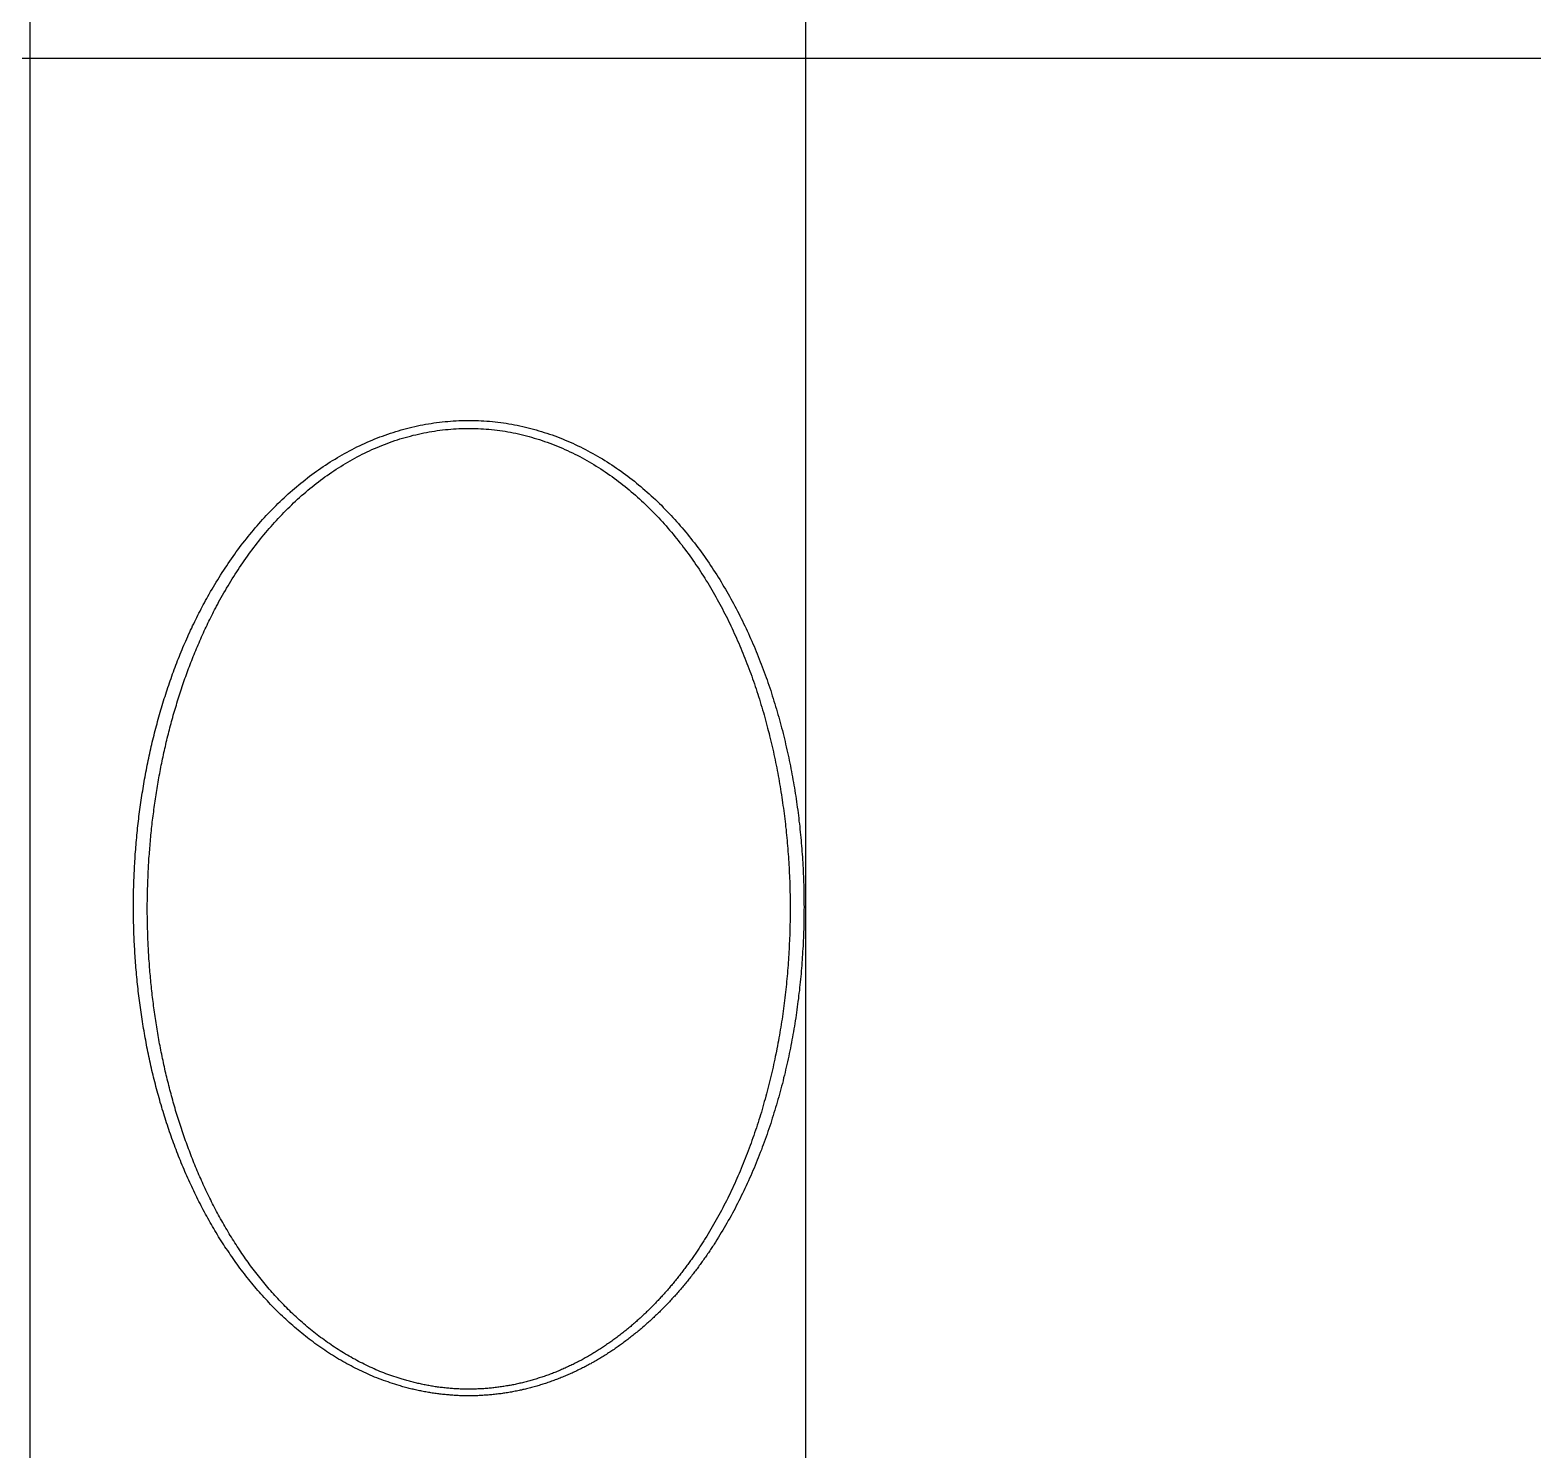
# Model space of a CAD drawing. Header units: millimetres. Extents: x 0 to 3800, y -67 to 2530.
# Drawn here: x 2306.97 to 2324.21, y 938.18 to 954.46 of the extents above; entities that cross this region are included whole.
import ezdxf
from ezdxf.lldxf.tags import DXFTag

# ---------------------------------------------------------------- set-up
doc = ezdxf.new("R2010")
doc.units = ezdxf.units.MM
doc.layers.add('내부선 및 부속', color=4, linetype='Continuous')
doc.layers.add('중심선', color=1, linetype='DASHED')
tags = doc.linetypes.add('DASHDOT', pattern=[70, 31, -13, 13, -13]).pattern_tags.tags
tags[10:11] = [DXFTag(74, 4), DXFTag(75, 0), DXFTag(340, '0'), DXFTag(46, 0.0), DXFTag(50, 0.0), DXFTag(44, 0.0), DXFTag(45, 0.0)]
tags[8:9] = [DXFTag(74, 4), DXFTag(75, 0), DXFTag(340, '0'), DXFTag(46, 0.0), DXFTag(50, 0.0), DXFTag(44, 0.0), DXFTag(45, 0.0)]
tags[6:7] = [DXFTag(74, 4), DXFTag(75, 0), DXFTag(340, '0'), DXFTag(46, 0.0), DXFTag(50, 0.0), DXFTag(44, 0.0), DXFTag(45, 0.0)]
tags[4:5] = [DXFTag(74, 4), DXFTag(75, 0), DXFTag(340, '0'), DXFTag(46, 0.0), DXFTag(50, 0.0), DXFTag(44, 0.0), DXFTag(45, 0.0)]
tags = doc.linetypes.add('DASHED', pattern=[25.72, 12.86, -12.86]).pattern_tags.tags
tags[6:7] = [DXFTag(74, 4), DXFTag(75, 0), DXFTag(340, '0'), DXFTag(46, 0.0), DXFTag(50, 0.0), DXFTag(44, 0.0), DXFTag(45, 0.0)]
tags[4:5] = [DXFTag(74, 4), DXFTag(75, 0), DXFTag(340, '0'), DXFTag(46, 0.0), DXFTag(50, 0.0), DXFTag(44, 0.0), DXFTag(45, 0.0)]

msp = doc.modelspace()

# ---------------------------------------------------------------- linework, layer by layer
at = {"layer": '내부선 및 부속', "linetype": 'Continuous'}
for p, q in [((2315.867, 973.587), (2315.867, 934.686)), ((2306.972, 935.565), (2306.972, 972.707))]:
    msp.add_line(p, q, dxfattribs=at)
at = {"layer": '내부선 및 부속', "linetype": 'Continuous', "flags": 128}
for points in [[(2309.011, 947.965), (2309.027, 947.992), (2309.043, 948.02), (2309.059, 948.048), (2309.075, 948.075), (2309.091, 948.102), (2309.108, 948.13), (2309.125, 948.157), (2309.141, 948.184), (2309.158, 948.211), (2309.176, 948.238), (2309.193, 948.265), (2309.21, 948.291), (2309.228, 948.318), (2309.246, 948.344), (2309.264, 948.371), (2309.282, 948.397), (2309.3, 948.423), (2309.319, 948.449), (2309.338, 948.475), (2309.357, 948.501), (2309.376, 948.526), (2309.395, 948.552), (2309.414, 948.577), (2309.434, 948.602), (2309.454, 948.627), (2309.473, 948.652), (2309.494, 948.677), (2309.514, 948.702), (2309.534, 948.726), (2309.555, 948.751), (2309.576, 948.775), (2309.597, 948.799), (2309.618, 948.823), (2309.639, 948.846), (2309.661, 948.87), (2309.682, 948.894), (2309.704, 948.917), (2309.726, 948.94), (2309.749, 948.963), (2309.771, 948.986), (2309.794, 949.008), (2309.816, 949.031), (2309.839, 949.053), (2309.862, 949.075), (2309.886, 949.097), (2309.909, 949.118), (2309.933, 949.14), (2309.957, 949.161), (2309.981, 949.182), (2310.005, 949.203), (2310.029, 949.224), (2310.054, 949.244), (2310.078, 949.264), (2310.103, 949.284), (2310.128, 949.304), (2310.154, 949.324), (2310.179, 949.343), (2310.205, 949.362), (2310.23, 949.381), (2310.256, 949.4), (2310.282, 949.418), (2310.309, 949.436), (2310.335, 949.454), (2310.362, 949.472), (2310.388, 949.49), (2310.415, 949.507), (2310.442, 949.524), (2310.47, 949.541), (2310.497, 949.557), (2310.525, 949.573), (2310.552, 949.589), (2310.58, 949.605), (2310.608, 949.62), (2310.637, 949.635), (2310.665, 949.65), (2310.693, 949.665), (2310.722, 949.679), (2310.751, 949.693), (2310.78, 949.707), (2310.809, 949.72), (2310.838, 949.733), (2310.867, 949.746), (2310.897, 949.758), (2310.926, 949.771), (2310.956, 949.783), (2310.986, 949.794), (2311.016, 949.805), (2311.046, 949.816), (2311.076, 949.827), (2311.106, 949.837), (2311.137, 949.847), (2311.167, 949.857), (2311.198, 949.866), (2311.229, 949.875), (2311.259, 949.883), (2311.29, 949.892), (2311.321, 949.9), (2311.353, 949.907), (2311.384, 949.914), (2311.415, 949.921), (2311.415, 949.921), (2311.446, 949.928), (2311.478, 949.934), (2311.509, 949.94), (2311.541, 949.945), (2311.573, 949.95), (2311.604, 949.955), (2311.636, 949.959), (2311.668, 949.963), (2311.7, 949.967), (2311.732, 949.97), (2311.763, 949.973), (2311.795, 949.976), (2311.827, 949.978), (2311.859, 949.98), (2311.891, 949.982), (2311.923, 949.983), (2311.955, 949.983), (2311.987, 949.984), (2312.019, 949.984), (2312.051, 949.984), (2312.083, 949.983), (2312.115, 949.982), (2312.147, 949.98), (2312.179, 949.979), (2312.211, 949.976), (2312.243, 949.974), (2312.275, 949.971), (2312.307, 949.968), (2312.339, 949.964), (2312.371, 949.96), (2312.402, 949.956), (2312.434, 949.951), (2312.465, 949.946), (2312.497, 949.94), (2312.528, 949.934), (2312.56, 949.928), (2312.591, 949.922), (2312.623, 949.915), (2312.654, 949.908), (2312.685, 949.9), (2312.716, 949.892), (2312.747, 949.884), (2312.778, 949.875), (2312.808, 949.866), (2312.839, 949.857), (2312.87, 949.847), (2312.9, 949.837), (2312.93, 949.827), (2312.961, 949.817), (2312.991, 949.806), (2313.021, 949.795), (2313.051, 949.783), (2313.08, 949.771), (2313.11, 949.759), (2313.14, 949.747), (2313.169, 949.734), (2313.198, 949.721), (2313.227, 949.708), (2313.256, 949.694), (2313.285, 949.68), (2313.314, 949.666), (2313.342, 949.651), (2313.37, 949.636), (2313.399, 949.621), (2313.427, 949.606), (2313.454, 949.59), (2313.482, 949.574), (2313.51, 949.558), (2313.537, 949.542), (2313.564, 949.525), (2313.591, 949.508), (2313.618, 949.491), (2313.645, 949.473), (2313.672, 949.456), (2313.698, 949.438), (2313.724, 949.419), (2313.751, 949.401), (2313.777, 949.382), (2313.802, 949.363), (2313.828, 949.344), (2313.853, 949.325), (2313.879, 949.305), (2313.904, 949.286), (2313.929, 949.265), (2313.953, 949.245), (2313.978, 949.225), (2314.002, 949.204), (2314.026, 949.183), (2314.05, 949.162), (2314.074, 949.141), (2314.098, 949.12), (2314.121, 949.098), (2314.145, 949.076), (2314.168, 949.054), (2314.191, 949.032), (2314.214, 949.01), (2314.236, 948.987), (2314.259, 948.964), (2314.281, 948.941), (2314.303, 948.918), (2314.303, 948.918), (2314.325, 948.895), (2314.346, 948.872), (2314.368, 948.848), (2314.389, 948.824), (2314.41, 948.8), (2314.431, 948.776), (2314.452, 948.752), (2314.473, 948.728), (2314.493, 948.703), (2314.514, 948.679), (2314.534, 948.654), (2314.554, 948.629), (2314.573, 948.604), (2314.593, 948.579), (2314.612, 948.553), (2314.632, 948.528), (2314.651, 948.502), (2314.67, 948.477), (2314.688, 948.451), (2314.707, 948.425), (2314.725, 948.399), (2314.743, 948.373), (2314.761, 948.346), (2314.779, 948.32), (2314.797, 948.293), (2314.814, 948.267), (2314.832, 948.24), (2314.849, 948.213), (2314.866, 948.186), (2314.883, 948.159), (2314.899, 948.132), (2314.916, 948.104), (2314.932, 948.077), (2314.949, 948.05), (2314.965, 948.022), (2314.98, 947.994), (2314.996, 947.967), (2315.012, 947.939), (2315.027, 947.911), (2315.042, 947.883), (2315.057, 947.855), (2315.072, 947.826), (2315.087, 947.798), (2315.101, 947.77), (2315.116, 947.741), (2315.13, 947.713), (2315.144, 947.684), (2315.158, 947.655), (2315.172, 947.627), (2315.185, 947.598), (2315.199, 947.569), (2315.212, 947.54), (2315.225, 947.511), (2315.238, 947.482), (2315.251, 947.453), (2315.264, 947.423), (2315.277, 947.394), (2315.289, 947.365), (2315.301, 947.335), (2315.313, 947.306), (2315.325, 947.276), (2315.337, 947.246), (2315.349, 947.217), (2315.36, 947.187), (2315.372, 947.157), (2315.383, 947.127), (2315.394, 947.097), (2315.405, 947.067), (2315.416, 947.037), (2315.426, 947.007), (2315.437, 946.977), (2315.447, 946.947), (2315.457, 946.916), (2315.468, 946.886), (2315.477, 946.856), (2315.487, 946.825), (2315.497, 946.795), (2315.506, 946.764), (2315.516, 946.734), (2315.525, 946.703), (2315.534, 946.673), (2315.543, 946.642), (2315.552, 946.611), (2315.561, 946.58), (2315.569, 946.55), (2315.578, 946.519), (2315.586, 946.488), (2315.594, 946.457), (2315.602, 946.426), (2315.61, 946.395), (2315.618, 946.364), (2315.625, 946.333), (2315.633, 946.302), (2315.64, 946.271), (2315.647, 946.24), (2315.654, 946.208), (2315.661, 946.177), (2315.668, 946.146), (2315.675, 946.115), (2315.681, 946.083), (2315.681, 946.083), (2315.688, 946.052), (2315.694, 946.021), (2315.7, 945.989), (2315.706, 945.958), (2315.712, 945.927), (2315.718, 945.895), (2315.724, 945.864), (2315.729, 945.832), (2315.735, 945.801), (2315.74, 945.769), (2315.745, 945.738), (2315.75, 945.706), (2315.755, 945.675), (2315.76, 945.643), (2315.764, 945.611), (2315.769, 945.58), (2315.773, 945.548), (2315.778, 945.516), (2315.782, 945.485), (2315.786, 945.453), (2315.79, 945.421), (2315.793, 945.39), (2315.797, 945.358), (2315.801, 945.326), (2315.804, 945.295), (2315.807, 945.263), (2315.811, 945.231), (2315.814, 945.199), (2315.817, 945.168), (2315.819, 945.136), (2315.822, 945.104), (2315.825, 945.072), (2315.827, 945.04), (2315.829, 945.009), (2315.832, 944.977), (2315.834, 944.945), (2315.836, 944.913), (2315.837, 944.881), (2315.839, 944.849), (2315.841, 944.817), (2315.842, 944.786), (2315.844, 944.754), (2315.845, 944.722), (2315.846, 944.69), (2315.847, 944.658), (2315.848, 944.626), (2315.849, 944.594), (2315.849, 944.562), (2315.85, 944.53), (2315.85, 944.499), (2315.85, 944.467), (2315.85, 944.435), (2315.851, 944.403), (2315.85, 944.371), (2315.85, 944.339), (2315.85, 944.307), (2315.85, 944.275), (2315.849, 944.243), (2315.848, 944.212), (2315.848, 944.18), (2315.847, 944.148), (2315.846, 944.116), (2315.844, 944.084), (2315.843, 944.052), (2315.842, 944.02), (2315.84, 943.988), (2315.839, 943.957), (2315.837, 943.925), (2315.835, 943.893), (2315.833, 943.861), (2315.831, 943.829), (2315.829, 943.797), (2315.827, 943.766), (2315.824, 943.734), (2315.822, 943.702), (2315.819, 943.67), (2315.816, 943.638), (2315.813, 943.607), (2315.81, 943.575), (2315.807, 943.543), (2315.804, 943.511), (2315.8, 943.48), (2315.797, 943.448), (2315.793, 943.416), (2315.789, 943.385), (2315.786, 943.353), (2315.781, 943.321), (2315.777, 943.29), (2315.773, 943.258), (2315.769, 943.226), (2315.764, 943.195), (2315.76, 943.163), (2315.755, 943.132), (2315.75, 943.1), (2315.745, 943.069), (2315.74, 943.037), (2315.734, 943.006), (2315.729, 942.974), (2315.723, 942.943), (2315.718, 942.911), (2315.718, 942.911), (2315.712, 942.88), (2315.706, 942.849), (2315.7, 942.817), (2315.694, 942.786), (2315.688, 942.755), (2315.681, 942.723), (2315.675, 942.692), (2315.668, 942.661), (2315.661, 942.63), (2315.654, 942.599), (2315.647, 942.567), (2315.64, 942.536), (2315.633, 942.505), (2315.625, 942.474), (2315.617, 942.443), (2315.61, 942.412), (2315.602, 942.381), (2315.594, 942.35), (2315.586, 942.319), (2315.577, 942.288), (2315.569, 942.257), (2315.56, 942.227), (2315.552, 942.196), (2315.543, 942.165), (2315.534, 942.134), (2315.525, 942.103), (2315.516, 942.073), (2315.506, 942.042), (2315.497, 942.012), (2315.487, 941.981), (2315.477, 941.951), (2315.468, 941.92), (2315.457, 941.89), (2315.447, 941.859), (2315.437, 941.829), (2315.426, 941.799), (2315.416, 941.768), (2315.405, 941.738), (2315.394, 941.708), (2315.383, 941.678), (2315.372, 941.648), (2315.361, 941.618), (2315.349, 941.588), (2315.337, 941.558), (2315.326, 941.529), (2315.314, 941.499), (2315.302, 941.469), (2315.289, 941.44), (2315.277, 941.41), (2315.265, 941.381), (2315.252, 941.351), (2315.239, 941.322), (2315.226, 941.293), (2315.213, 941.264), (2315.2, 941.235), (2315.186, 941.206), (2315.173, 941.177), (2315.159, 941.148), (2315.145, 941.119), (2315.131, 941.09), (2315.117, 941.062), (2315.103, 941.033), (2315.088, 941.005), (2315.073, 940.976), (2315.059, 940.948), (2315.044, 940.92), (2315.029, 940.892), (2315.013, 940.864), (2314.998, 940.836), (2314.982, 940.808), (2314.967, 940.78), (2314.951, 940.753), (2314.935, 940.725), (2314.918, 940.698), (2314.902, 940.67), (2314.885, 940.643), (2314.869, 940.616), (2314.852, 940.589), (2314.835, 940.562), (2314.835, 940.562)], [(2309.135, 947.898), (2309.15, 947.925), (2309.165, 947.953), (2309.181, 947.98), (2309.196, 948.007), (2309.212, 948.034), (2309.227, 948.06), (2309.243, 948.087), (2309.259, 948.114), (2309.276, 948.14), (2309.292, 948.167), (2309.308, 948.193), (2309.325, 948.22), (2309.342, 948.246), (2309.359, 948.272), (2309.376, 948.298), (2309.394, 948.324), (2309.411, 948.349), (2309.429, 948.375), (2309.447, 948.401), (2309.465, 948.426), (2309.483, 948.451), (2309.502, 948.476), (2309.52, 948.501), (2309.539, 948.526), (2309.558, 948.551), (2309.577, 948.576), (2309.596, 948.6), (2309.616, 948.624), (2309.635, 948.649), (2309.655, 948.673), (2309.675, 948.697), (2309.695, 948.721), (2309.715, 948.744), (2309.736, 948.768), (2309.756, 948.791), (2309.777, 948.814), (2309.798, 948.837), (2309.819, 948.86), (2309.841, 948.883), (2309.862, 948.905), (2309.884, 948.928), (2309.906, 948.95), (2309.928, 948.972), (2309.95, 948.994), (2309.973, 949.016), (2309.995, 949.037), (2310.018, 949.058), (2310.041, 949.079), (2310.064, 949.1), (2310.087, 949.121), (2310.111, 949.142), (2310.135, 949.162), (2310.158, 949.182), (2310.182, 949.202), (2310.207, 949.222), (2310.231, 949.241), (2310.255, 949.26), (2310.28, 949.279), (2310.305, 949.298), (2310.33, 949.317), (2310.355, 949.335), (2310.381, 949.353), (2310.406, 949.371), (2310.432, 949.389), (2310.458, 949.406), (2310.484, 949.423), (2310.51, 949.44), (2310.537, 949.457), (2310.563, 949.473), (2310.59, 949.489), (2310.617, 949.505), (2310.644, 949.521), (2310.671, 949.536), (2310.699, 949.551), (2310.726, 949.566), (2310.754, 949.58), (2310.782, 949.595), (2310.81, 949.609), (2310.838, 949.622), (2310.866, 949.636), (2310.894, 949.649), (2310.923, 949.661), (2310.952, 949.674), (2310.98, 949.686), (2311.009, 949.698), (2311.038, 949.709), (2311.068, 949.72), (2311.097, 949.731), (2311.126, 949.741), (2311.156, 949.752), (2311.186, 949.761), (2311.215, 949.771), (2311.245, 949.78), (2311.275, 949.789), (2311.305, 949.797), (2311.336, 949.805), (2311.366, 949.813), (2311.396, 949.82), (2311.427, 949.827), (2311.457, 949.834), (2311.457, 949.834), (2311.488, 949.84), (2311.519, 949.846), (2311.55, 949.852), (2311.58, 949.857), (2311.611, 949.862), (2311.642, 949.867), (2311.673, 949.871), (2311.704, 949.875), (2311.736, 949.878), (2311.767, 949.881), (2311.798, 949.884), (2311.829, 949.886), (2311.86, 949.888), (2311.892, 949.89), (2311.923, 949.891), (2311.954, 949.892), (2311.985, 949.892), (2312.017, 949.892), (2312.048, 949.892), (2312.079, 949.891), (2312.111, 949.89), (2312.142, 949.889), (2312.173, 949.887), (2312.204, 949.885), (2312.235, 949.882), (2312.266, 949.879), (2312.298, 949.876), (2312.329, 949.872), (2312.36, 949.868), (2312.39, 949.864), (2312.421, 949.859), (2312.452, 949.853), (2312.483, 949.848), (2312.514, 949.842), (2312.544, 949.836), (2312.575, 949.829), (2312.605, 949.822), (2312.636, 949.815), (2312.666, 949.807), (2312.696, 949.799), (2312.726, 949.79), (2312.756, 949.782), (2312.786, 949.773), (2312.816, 949.763), (2312.846, 949.753), (2312.875, 949.743), (2312.905, 949.733), (2312.934, 949.722), (2312.964, 949.711), (2312.993, 949.7), (2313.022, 949.688), (2313.051, 949.676), (2313.079, 949.664), (2313.108, 949.651), (2313.136, 949.638), (2313.165, 949.625), (2313.193, 949.611), (2313.221, 949.598), (2313.249, 949.584), (2313.277, 949.569), (2313.304, 949.554), (2313.332, 949.539), (2313.359, 949.524), (2313.386, 949.509), (2313.413, 949.493), (2313.439, 949.477), (2313.466, 949.461), (2313.493, 949.444), (2313.519, 949.427), (2313.545, 949.41), (2313.571, 949.393), (2313.597, 949.375), (2313.622, 949.357), (2313.648, 949.339), (2313.673, 949.321), (2313.698, 949.302), (2313.723, 949.284), (2313.748, 949.265), (2313.772, 949.245), (2313.797, 949.226), (2313.821, 949.206), (2313.845, 949.186), (2313.869, 949.166), (2313.893, 949.146), (2313.916, 949.125), (2313.939, 949.105), (2313.963, 949.084), (2313.986, 949.063), (2314.008, 949.042), (2314.031, 949.02), (2314.054, 948.998), (2314.076, 948.977), (2314.098, 948.955), (2314.12, 948.933), (2314.142, 948.91), (2314.163, 948.888), (2314.185, 948.865), (2314.206, 948.842), (2314.227, 948.819), (2314.248, 948.796), (2314.248, 948.796), (2314.268, 948.773), (2314.289, 948.749), (2314.309, 948.726), (2314.329, 948.702), (2314.349, 948.678), (2314.369, 948.654), (2314.389, 948.63), (2314.408, 948.606), (2314.427, 948.581), (2314.447, 948.556), (2314.466, 948.532), (2314.484, 948.507), (2314.503, 948.482), (2314.521, 948.457), (2314.54, 948.432), (2314.558, 948.406), (2314.576, 948.381), (2314.593, 948.355), (2314.611, 948.329), (2314.628, 948.304), (2314.646, 948.278), (2314.663, 948.252), (2314.68, 948.225), (2314.696, 948.199), (2314.713, 948.173), (2314.729, 948.146), (2314.746, 948.12), (2314.762, 948.093), (2314.778, 948.067), (2314.793, 948.04), (2314.809, 948.013), (2314.825, 947.986), (2314.84, 947.959), (2314.855, 947.931), (2314.87, 947.904), (2314.885, 947.877), (2314.899, 947.849), (2314.914, 947.822), (2314.928, 947.794), (2314.943, 947.766), (2314.957, 947.739), (2314.971, 947.711), (2314.984, 947.683), (2314.998, 947.655), (2315.011, 947.627), (2315.025, 947.599), (2315.038, 947.57), (2315.051, 947.542), (2315.064, 947.514), (2315.076, 947.485), (2315.089, 947.457), (2315.101, 947.428), (2315.114, 947.4), (2315.126, 947.371), (2315.138, 947.342), (2315.15, 947.314), (2315.161, 947.285), (2315.173, 947.256), (2315.184, 947.227), (2315.196, 947.198), (2315.207, 947.169), (2315.218, 947.14), (2315.229, 947.11), (2315.239, 947.081), (2315.25, 947.052), (2315.26, 947.022), (2315.271, 946.993), (2315.281, 946.964), (2315.291, 946.934), (2315.301, 946.905), (2315.311, 946.875), (2315.32, 946.845), (2315.33, 946.816), (2315.339, 946.786), (2315.348, 946.756), (2315.357, 946.726), (2315.366, 946.696), (2315.375, 946.666), (2315.384, 946.636), (2315.393, 946.606), (2315.401, 946.576), (2315.409, 946.546), (2315.417, 946.516), (2315.425, 946.486), (2315.433, 946.456), (2315.441, 946.426), (2315.449, 946.395), (2315.456, 946.365), (2315.464, 946.335), (2315.471, 946.305), (2315.478, 946.274), (2315.485, 946.244), (2315.492, 946.213), (2315.499, 946.183), (2315.506, 946.152), (2315.512, 946.122), (2315.519, 946.091), (2315.525, 946.061), (2315.531, 946.03), (2315.537, 946), (2315.537, 946), (2315.543, 945.969), (2315.549, 945.938), (2315.555, 945.908), (2315.56, 945.877), (2315.566, 945.846), (2315.571, 945.815), (2315.576, 945.785), (2315.581, 945.754), (2315.586, 945.723), (2315.591, 945.692), (2315.596, 945.661), (2315.6, 945.631), (2315.605, 945.6), (2315.609, 945.569), (2315.614, 945.538), (2315.618, 945.507), (2315.622, 945.476), (2315.626, 945.445), (2315.63, 945.414), (2315.633, 945.383), (2315.637, 945.352), (2315.64, 945.322), (2315.644, 945.291), (2315.647, 945.26), (2315.65, 945.229), (2315.653, 945.198), (2315.656, 945.167), (2315.659, 945.136), (2315.661, 945.104), (2315.664, 945.073), (2315.666, 945.042), (2315.669, 945.011), (2315.671, 944.98), (2315.673, 944.949), (2315.675, 944.918), (2315.677, 944.887), (2315.679, 944.856), (2315.68, 944.825), (2315.682, 944.794), (2315.683, 944.763), (2315.685, 944.731), (2315.686, 944.7), (2315.687, 944.669), (2315.688, 944.638), (2315.689, 944.607), (2315.689, 944.576), (2315.69, 944.545), (2315.69, 944.514), (2315.691, 944.482), (2315.691, 944.451), (2315.691, 944.42), (2315.691, 944.389), (2315.691, 944.358), (2315.691, 944.327), (2315.691, 944.296), (2315.691, 944.265), (2315.69, 944.233), (2315.689, 944.202), (2315.689, 944.171), (2315.688, 944.14), (2315.687, 944.109), (2315.686, 944.078), (2315.685, 944.047), (2315.684, 944.016), (2315.682, 943.984), (2315.681, 943.953), (2315.679, 943.922), (2315.677, 943.891), (2315.676, 943.86), (2315.674, 943.829), (2315.672, 943.798), (2315.669, 943.767), (2315.667, 943.736), (2315.665, 943.705), (2315.662, 943.674), (2315.66, 943.643), (2315.657, 943.612), (2315.654, 943.581), (2315.651, 943.55), (2315.648, 943.519), (2315.645, 943.488), (2315.642, 943.457), (2315.638, 943.426), (2315.635, 943.395), (2315.631, 943.364), (2315.627, 943.333), (2315.624, 943.302), (2315.62, 943.271), (2315.616, 943.24), (2315.611, 943.21), (2315.607, 943.179), (2315.603, 943.148), (2315.598, 943.117), (2315.593, 943.086), (2315.588, 943.055), (2315.584, 943.025), (2315.578, 942.994), (2315.573, 942.963), (2315.568, 942.933), (2315.563, 942.902), (2315.563, 942.902), (2315.557, 942.871), (2315.551, 942.841), (2315.546, 942.81), (2315.54, 942.779), (2315.534, 942.749), (2315.528, 942.718), (2315.521, 942.688), (2315.515, 942.657), (2315.508, 942.627), (2315.502, 942.596), (2315.495, 942.566), (2315.488, 942.535), (2315.481, 942.505), (2315.474, 942.475), (2315.467, 942.444), (2315.459, 942.414), (2315.452, 942.384), (2315.444, 942.353), (2315.436, 942.323), (2315.428, 942.293), (2315.42, 942.263), (2315.412, 942.233), (2315.404, 942.202), (2315.395, 942.172), (2315.387, 942.142), (2315.378, 942.112), (2315.369, 942.082), (2315.361, 942.052), (2315.351, 942.022), (2315.342, 941.992), (2315.333, 941.963), (2315.323, 941.933), (2315.314, 941.903), (2315.304, 941.873), (2315.294, 941.844), (2315.284, 941.814), (2315.274, 941.784), (2315.264, 941.755), (2315.253, 941.725), (2315.243, 941.696), (2315.232, 941.667), (2315.221, 941.637), (2315.21, 941.608), (2315.199, 941.579), (2315.188, 941.55), (2315.177, 941.521), (2315.165, 941.492), (2315.153, 941.463), (2315.141, 941.434), (2315.13, 941.405), (2315.117, 941.376), (2315.105, 941.347), (2315.093, 941.319), (2315.08, 941.29), (2315.068, 941.262), (2315.055, 941.233), (2315.042, 941.205), (2315.029, 941.177), (2315.015, 941.148), (2315.002, 941.12), (2314.988, 941.092), (2314.975, 941.064), (2314.961, 941.036), (2314.947, 941.008), (2314.932, 940.981), (2314.918, 940.953), (2314.904, 940.925), (2314.889, 940.898), (2314.874, 940.871), (2314.859, 940.843), (2314.844, 940.816), (2314.829, 940.789), (2314.813, 940.762), (2314.798, 940.735), (2314.782, 940.708), (2314.766, 940.681), (2314.75, 940.655), (2314.734, 940.628), (2314.718, 940.602), (2314.718, 940.602)], [(2311.207, 938.915), (2311.181, 938.923), (2311.155, 938.931), (2311.129, 938.939), (2311.103, 938.948), (2311.078, 938.957), (2311.052, 938.966), (2311.027, 938.975), (2311.001, 938.984), (2310.976, 938.994), (2310.951, 939.004), (2310.925, 939.014), (2310.9, 939.025), (2310.875, 939.035), (2310.85, 939.046), (2310.826, 939.057), (2310.801, 939.069), (2310.776, 939.08), (2310.752, 939.092), (2310.727, 939.104), (2310.703, 939.116), (2310.679, 939.128), (2310.655, 939.141), (2310.631, 939.154), (2310.607, 939.167), (2310.583, 939.18), (2310.559, 939.193), (2310.536, 939.207), (2310.512, 939.22), (2310.489, 939.234), (2310.466, 939.248), (2310.443, 939.263), (2310.42, 939.277), (2310.397, 939.292), (2310.374, 939.307), (2310.352, 939.322), (2310.329, 939.337), (2310.307, 939.352), (2310.284, 939.368), (2310.262, 939.384), (2310.24, 939.4), (2310.218, 939.416), (2310.197, 939.432), (2310.175, 939.448), (2310.154, 939.465), (2310.132, 939.482), (2310.111, 939.499), (2310.09, 939.516), (2310.069, 939.533), (2310.048, 939.55), (2310.027, 939.568), (2310.007, 939.585), (2309.986, 939.603), (2309.966, 939.621), (2309.945, 939.639), (2309.925, 939.657), (2309.905, 939.676), (2309.885, 939.694), (2309.866, 939.713), (2309.846, 939.732), (2309.827, 939.751), (2309.807, 939.77), (2309.788, 939.789), (2309.769, 939.808), (2309.75, 939.828), (2309.731, 939.847), (2309.712, 939.867), (2309.694, 939.887), (2309.675, 939.907), (2309.657, 939.927), (2309.639, 939.947), (2309.621, 939.967), (2309.603, 939.988), (2309.585, 940.008), (2309.567, 940.029), (2309.549, 940.05), (2309.532, 940.07), (2309.515, 940.091), (2309.497, 940.112), (2309.48, 940.134), (2309.463, 940.155), (2309.446, 940.176), (2309.43, 940.198), (2309.413, 940.219), (2309.397, 940.241), (2309.38, 940.263), (2309.364, 940.285), (2309.348, 940.307), (2309.332, 940.329), (2309.316, 940.351), (2309.3, 940.373), (2309.285, 940.396), (2309.269, 940.418), (2309.254, 940.44), (2309.239, 940.463), (2309.223, 940.486), (2309.208, 940.508), (2309.194, 940.531), (2309.179, 940.554), (2309.164, 940.577), (2309.15, 940.6), (2309.15, 940.6), (2309.135, 940.623), (2309.121, 940.646), (2309.107, 940.67), (2309.093, 940.693), (2309.079, 940.716), (2309.065, 940.74), (2309.052, 940.763), (2309.038, 940.787), (2309.025, 940.81), (2309.011, 940.834), (2308.998, 940.858), (2308.985, 940.882), (2308.972, 940.906), (2308.959, 940.93), (2308.947, 940.954), (2308.934, 940.978), (2308.922, 941.002), (2308.909, 941.026), (2308.897, 941.05), (2308.885, 941.075), (2308.873, 941.099), (2308.861, 941.123), (2308.849, 941.148), (2308.838, 941.172), (2308.826, 941.197), (2308.815, 941.221), (2308.803, 941.246), (2308.792, 941.271), (2308.781, 941.296), (2308.77, 941.32), (2308.759, 941.345), (2308.748, 941.37), (2308.738, 941.395), (2308.727, 941.42), (2308.717, 941.445), (2308.706, 941.47), (2308.696, 941.496), (2308.686, 941.521), (2308.676, 941.546), (2308.666, 941.571), (2308.656, 941.597), (2308.647, 941.622), (2308.637, 941.647), (2308.627, 941.673), (2308.618, 941.698), (2308.609, 941.724), (2308.6, 941.749), (2308.59, 941.775), (2308.581, 941.8), (2308.573, 941.826), (2308.564, 941.852), (2308.555, 941.877), (2308.547, 941.903), (2308.538, 941.929), (2308.53, 941.955), (2308.521, 941.981), (2308.513, 942.007), (2308.505, 942.032), (2308.497, 942.058), (2308.489, 942.084), (2308.482, 942.11), (2308.474, 942.136), (2308.466, 942.162), (2308.459, 942.189), (2308.451, 942.215), (2308.444, 942.241), (2308.437, 942.267), (2308.43, 942.293), (2308.423, 942.319), (2308.416, 942.346), (2308.409, 942.372), (2308.402, 942.398), (2308.396, 942.424), (2308.389, 942.451), (2308.383, 942.477), (2308.377, 942.504), (2308.37, 942.53), (2308.364, 942.556), (2308.358, 942.583), (2308.352, 942.609), (2308.346, 942.636), (2308.341, 942.662), (2308.335, 942.689), (2308.329, 942.716), (2308.324, 942.742), (2308.318, 942.769), (2308.313, 942.795), (2308.308, 942.822), (2308.303, 942.849), (2308.298, 942.875), (2308.293, 942.902), (2308.288, 942.929), (2308.283, 942.955), (2308.279, 942.982), (2308.274, 943.009), (2308.27, 943.036), (2308.265, 943.062), (2308.261, 943.089), (2308.257, 943.116), (2308.253, 943.143), (2308.253, 943.143), (2308.249, 943.17), (2308.245, 943.196), (2308.241, 943.223), (2308.237, 943.25), (2308.233, 943.277), (2308.23, 943.304), (2308.226, 943.331), (2308.223, 943.358), (2308.219, 943.385), (2308.216, 943.412), (2308.213, 943.439), (2308.21, 943.466), (2308.207, 943.493), (2308.204, 943.52), (2308.201, 943.547), (2308.199, 943.574), (2308.196, 943.601), (2308.194, 943.628), (2308.191, 943.655), (2308.189, 943.682), (2308.187, 943.709), (2308.184, 943.736), (2308.182, 943.763), (2308.18, 943.79), (2308.178, 943.817), (2308.177, 943.844), (2308.175, 943.871), (2308.173, 943.898), (2308.172, 943.925), (2308.17, 943.952), (2308.169, 943.979), (2308.167, 944.006), (2308.166, 944.034), (2308.165, 944.061), (2308.164, 944.088), (2308.163, 944.115), (2308.162, 944.142), (2308.161, 944.169), (2308.161, 944.196), (2308.16, 944.223), (2308.16, 944.25), (2308.159, 944.278), (2308.159, 944.305), (2308.158, 944.332), (2308.158, 944.359), (2308.158, 944.386), (2308.158, 944.413), (2308.158, 944.44), (2308.158, 944.468), (2308.159, 944.495), (2308.159, 944.522), (2308.159, 944.549), (2308.16, 944.576), (2308.16, 944.603), (2308.161, 944.63), (2308.162, 944.657), (2308.163, 944.685), (2308.164, 944.712), (2308.165, 944.739), (2308.166, 944.766), (2308.167, 944.793), (2308.168, 944.82), (2308.169, 944.847), (2308.171, 944.874), (2308.172, 944.901), (2308.174, 944.928), (2308.176, 944.955), (2308.178, 944.983), (2308.179, 945.01), (2308.181, 945.037), (2308.184, 945.064), (2308.186, 945.091), (2308.188, 945.118), (2308.19, 945.145), (2308.193, 945.172), (2308.195, 945.199), (2308.198, 945.226), (2308.2, 945.253), (2308.203, 945.28), (2308.206, 945.307), (2308.209, 945.334), (2308.212, 945.361), (2308.215, 945.388), (2308.218, 945.415), (2308.221, 945.442), (2308.225, 945.469), (2308.228, 945.495), (2308.232, 945.522), (2308.236, 945.549), (2308.239, 945.576), (2308.243, 945.603), (2308.247, 945.63), (2308.251, 945.657), (2308.255, 945.683), (2308.259, 945.71), (2308.264, 945.737), (2308.268, 945.764), (2308.272, 945.791), (2308.277, 945.817), (2308.281, 945.844), (2308.281, 945.844), (2308.286, 945.871), (2308.291, 945.897), (2308.296, 945.924), (2308.301, 945.951), (2308.306, 945.977), (2308.311, 946.004), (2308.316, 946.031), (2308.322, 946.057), (2308.327, 946.084), (2308.333, 946.11), (2308.339, 946.137), (2308.344, 946.164), (2308.35, 946.19), (2308.356, 946.216), (2308.362, 946.243), (2308.368, 946.269), (2308.374, 946.296), (2308.381, 946.322), (2308.387, 946.349), (2308.394, 946.375), (2308.4, 946.401), (2308.407, 946.427), (2308.414, 946.454), (2308.421, 946.48), (2308.428, 946.506), (2308.435, 946.532), (2308.442, 946.559), (2308.449, 946.585), (2308.457, 946.611), (2308.464, 946.637), (2308.472, 946.663), (2308.48, 946.689), (2308.487, 946.715), (2308.495, 946.741), (2308.503, 946.767), (2308.511, 946.793), (2308.52, 946.819), (2308.528, 946.845), (2308.536, 946.871), (2308.545, 946.896), (2308.553, 946.922), (2308.562, 946.948), (2308.571, 946.974), (2308.58, 946.999), (2308.589, 947.025), (2308.598, 947.051), (2308.607, 947.076), (2308.616, 947.102), (2308.626, 947.127), (2308.635, 947.153), (2308.645, 947.178), (2308.655, 947.203), (2308.665, 947.229), (2308.675, 947.254), (2308.685, 947.279), (2308.695, 947.304), (2308.705, 947.329), (2308.716, 947.355), (2308.726, 947.38), (2308.737, 947.405), (2308.747, 947.43), (2308.758, 947.454), (2308.769, 947.479), (2308.78, 947.504), (2308.791, 947.529), (2308.803, 947.554), (2308.814, 947.578), (2308.826, 947.603), (2308.837, 947.627), (2308.849, 947.652), (2308.861, 947.676), (2308.873, 947.701), (2308.885, 947.725), (2308.897, 947.749), (2308.909, 947.773), (2308.922, 947.798), (2308.934, 947.822), (2308.947, 947.846), (2308.959, 947.87), (2308.972, 947.893), (2308.985, 947.917), (2308.998, 947.941), (2309.011, 947.965), (2309.011, 947.965)], [(2311.24, 938.989), (2311.216, 938.996), (2311.193, 939.003), (2311.17, 939.011), (2311.146, 939.019), (2311.123, 939.027), (2311.1, 939.035), (2311.077, 939.043), (2311.054, 939.052), (2311.031, 939.061), (2311.008, 939.07), (2310.986, 939.079), (2310.963, 939.089), (2310.94, 939.098), (2310.918, 939.108), (2310.895, 939.118), (2310.873, 939.128), (2310.851, 939.139), (2310.829, 939.149), (2310.806, 939.16), (2310.784, 939.171), (2310.762, 939.182), (2310.741, 939.193), (2310.719, 939.205), (2310.697, 939.217), (2310.676, 939.228), (2310.654, 939.24), (2310.633, 939.253), (2310.612, 939.265), (2310.59, 939.277), (2310.569, 939.29), (2310.548, 939.303), (2310.528, 939.316), (2310.507, 939.329), (2310.486, 939.342), (2310.466, 939.356), (2310.445, 939.369), (2310.425, 939.383), (2310.405, 939.397), (2310.385, 939.411), (2310.365, 939.425), (2310.345, 939.44), (2310.325, 939.454), (2310.305, 939.469), (2310.286, 939.484), (2310.266, 939.499), (2310.247, 939.514), (2310.227, 939.529), (2310.208, 939.544), (2310.189, 939.56), (2310.17, 939.575), (2310.151, 939.591), (2310.133, 939.607), (2310.114, 939.623), (2310.096, 939.639), (2310.077, 939.655), (2310.059, 939.671), (2310.041, 939.688), (2310.023, 939.705), (2310.005, 939.721), (2309.987, 939.738), (2309.969, 939.755), (2309.951, 939.772), (2309.934, 939.789), (2309.916, 939.807), (2309.899, 939.824), (2309.882, 939.841), (2309.865, 939.859), (2309.848, 939.877), (2309.831, 939.895), (2309.814, 939.913), (2309.798, 939.931), (2309.781, 939.949), (2309.765, 939.967), (2309.748, 939.985), (2309.732, 940.004), (2309.716, 940.022), (2309.7, 940.041), (2309.684, 940.059), (2309.668, 940.078), (2309.653, 940.097), (2309.637, 940.116), (2309.622, 940.135), (2309.606, 940.154), (2309.591, 940.173), (2309.576, 940.193), (2309.561, 940.212), (2309.546, 940.232), (2309.531, 940.251), (2309.516, 940.271), (2309.502, 940.29), (2309.487, 940.31), (2309.473, 940.33), (2309.459, 940.35), (2309.444, 940.37), (2309.43, 940.39), (2309.416, 940.41), (2309.402, 940.43), (2309.389, 940.451), (2309.375, 940.471), (2309.361, 940.492), (2309.361, 940.492), (2309.348, 940.512), (2309.335, 940.533), (2309.321, 940.553), (2309.308, 940.574), (2309.295, 940.595), (2309.282, 940.616), (2309.269, 940.636), (2309.257, 940.657), (2309.244, 940.678), (2309.231, 940.7), (2309.219, 940.721), (2309.207, 940.742), (2309.194, 940.763), (2309.182, 940.784), (2309.17, 940.806), (2309.158, 940.827), (2309.146, 940.849), (2309.135, 940.87), (2309.123, 940.892), (2309.111, 940.913), (2309.1, 940.935), (2309.088, 940.957), (2309.077, 940.979), (2309.066, 941), (2309.055, 941.022), (2309.044, 941.044), (2309.033, 941.066), (2309.022, 941.088), (2309.011, 941.11), (2309.001, 941.133), (2308.99, 941.155), (2308.98, 941.177), (2308.969, 941.199), (2308.959, 941.222), (2308.949, 941.244), (2308.939, 941.266), (2308.929, 941.289), (2308.919, 941.311), (2308.909, 941.334), (2308.9, 941.356), (2308.89, 941.379), (2308.88, 941.402), (2308.871, 941.424), (2308.862, 941.447), (2308.852, 941.47), (2308.843, 941.493), (2308.834, 941.515), (2308.825, 941.538), (2308.816, 941.561), (2308.807, 941.584), (2308.799, 941.607), (2308.79, 941.63), (2308.782, 941.653), (2308.773, 941.676), (2308.765, 941.699), (2308.756, 941.722), (2308.748, 941.745), (2308.74, 941.769), (2308.732, 941.792), (2308.724, 941.815), (2308.716, 941.838), (2308.708, 941.862), (2308.701, 941.885), (2308.693, 941.908), (2308.685, 941.932), (2308.678, 941.955), (2308.671, 941.978), (2308.663, 942.002), (2308.656, 942.025), (2308.649, 942.049), (2308.642, 942.072), (2308.635, 942.096), (2308.628, 942.119), (2308.621, 942.143), (2308.615, 942.167), (2308.608, 942.19), (2308.601, 942.214), (2308.595, 942.238), (2308.589, 942.261), (2308.582, 942.285), (2308.576, 942.309), (2308.57, 942.332), (2308.564, 942.356), (2308.558, 942.38), (2308.552, 942.404), (2308.546, 942.428), (2308.54, 942.451), (2308.535, 942.475), (2308.529, 942.499), (2308.523, 942.523), (2308.518, 942.547), (2308.513, 942.571), (2308.507, 942.595), (2308.502, 942.619), (2308.497, 942.643), (2308.492, 942.667), (2308.487, 942.691), (2308.482, 942.715), (2308.477, 942.739), (2308.472, 942.763), (2308.472, 942.763), (2308.468, 942.787), (2308.463, 942.811), (2308.458, 942.835), (2308.454, 942.859), (2308.45, 942.884), (2308.445, 942.908), (2308.441, 942.932), (2308.437, 942.956), (2308.433, 942.98), (2308.429, 943.004), (2308.425, 943.029), (2308.421, 943.053), (2308.417, 943.077), (2308.413, 943.101), (2308.41, 943.126), (2308.406, 943.15), (2308.403, 943.174), (2308.399, 943.198), (2308.396, 943.223), (2308.393, 943.247), (2308.389, 943.271), (2308.386, 943.296), (2308.383, 943.32), (2308.38, 943.344), (2308.377, 943.369), (2308.374, 943.393), (2308.371, 943.417), (2308.369, 943.442), (2308.366, 943.466), (2308.363, 943.491), (2308.361, 943.515), (2308.358, 943.539), (2308.356, 943.564), (2308.354, 943.588), (2308.352, 943.613), (2308.349, 943.637), (2308.347, 943.662), (2308.345, 943.686), (2308.343, 943.71), (2308.342, 943.735), (2308.34, 943.759), (2308.338, 943.784), (2308.336, 943.808), (2308.335, 943.833), (2308.333, 943.857), (2308.332, 943.882), (2308.33, 943.906), (2308.329, 943.931), (2308.328, 943.955), (2308.327, 943.98), (2308.326, 944.004), (2308.324, 944.029), (2308.324, 944.053), (2308.323, 944.078), (2308.322, 944.102), (2308.321, 944.127), (2308.32, 944.151), (2308.32, 944.176), (2308.319, 944.2), (2308.319, 944.225), (2308.318, 944.249), (2308.318, 944.274), (2308.318, 944.299), (2308.317, 944.323), (2308.317, 944.348), (2308.317, 944.372), (2308.317, 944.397), (2308.317, 944.421), (2308.317, 944.446), (2308.318, 944.47), (2308.318, 944.495), (2308.318, 944.519), (2308.319, 944.544), (2308.319, 944.568), (2308.32, 944.593), (2308.32, 944.617), (2308.321, 944.642), (2308.322, 944.666), (2308.323, 944.691), (2308.324, 944.715), (2308.325, 944.74), (2308.326, 944.765), (2308.327, 944.789), (2308.328, 944.814), (2308.329, 944.838), (2308.33, 944.863), (2308.332, 944.887), (2308.333, 944.911), (2308.335, 944.936), (2308.336, 944.96), (2308.338, 944.985), (2308.34, 945.009), (2308.342, 945.034), (2308.344, 945.058), (2308.346, 945.083), (2308.348, 945.107), (2308.35, 945.132), (2308.352, 945.156), (2308.354, 945.18), (2308.356, 945.205), (2308.356, 945.205), (2308.359, 945.229), (2308.361, 945.254), (2308.364, 945.278), (2308.366, 945.303), (2308.369, 945.327), (2308.372, 945.351), (2308.374, 945.376), (2308.377, 945.4), (2308.38, 945.424), (2308.383, 945.449), (2308.386, 945.473), (2308.39, 945.497), (2308.393, 945.522), (2308.396, 945.546), (2308.399, 945.57), (2308.403, 945.595), (2308.406, 945.619), (2308.41, 945.643), (2308.414, 945.667), (2308.417, 945.692), (2308.421, 945.716), (2308.425, 945.74), (2308.429, 945.764), (2308.433, 945.788), (2308.437, 945.813), (2308.441, 945.837), (2308.446, 945.861), (2308.45, 945.885), (2308.454, 945.909), (2308.459, 945.933), (2308.463, 945.957), (2308.468, 945.982), (2308.473, 946.006), (2308.477, 946.03), (2308.482, 946.054), (2308.487, 946.078), (2308.492, 946.102), (2308.497, 946.126), (2308.502, 946.15), (2308.508, 946.174), (2308.513, 946.198), (2308.518, 946.222), (2308.524, 946.246), (2308.529, 946.269), (2308.535, 946.293), (2308.541, 946.317), (2308.546, 946.341), (2308.552, 946.365), (2308.558, 946.389), (2308.564, 946.412), (2308.57, 946.436), (2308.576, 946.46), (2308.583, 946.484), (2308.589, 946.507), (2308.595, 946.531), (2308.602, 946.555), (2308.608, 946.578), (2308.615, 946.602), (2308.622, 946.626), (2308.629, 946.649), (2308.636, 946.673), (2308.643, 946.696), (2308.65, 946.72), (2308.657, 946.743), (2308.664, 946.767), (2308.671, 946.79), (2308.679, 946.814), (2308.686, 946.837), (2308.694, 946.861), (2308.701, 946.884), (2308.709, 946.907), (2308.717, 946.931), (2308.725, 946.954), (2308.733, 946.977), (2308.741, 947), (2308.749, 947.023), (2308.757, 947.047), (2308.765, 947.07), (2308.774, 947.093), (2308.782, 947.116), (2308.791, 947.139), (2308.799, 947.162), (2308.808, 947.185), (2308.817, 947.208), (2308.826, 947.231), (2308.835, 947.254), (2308.844, 947.276), (2308.853, 947.299), (2308.862, 947.322), (2308.872, 947.345), (2308.881, 947.367), (2308.891, 947.39), (2308.9, 947.412), (2308.91, 947.435), (2308.92, 947.458), (2308.93, 947.48), (2308.94, 947.502), (2308.95, 947.525), (2308.96, 947.547), (2308.97, 947.569), (2308.97, 947.569), (2308.981, 947.592), (2308.991, 947.614), (2309.002, 947.636), (2309.012, 947.658), (2309.023, 947.68), (2309.034, 947.702), (2309.045, 947.724), (2309.056, 947.746), (2309.067, 947.768), (2309.078, 947.79), (2309.089, 947.812), (2309.101, 947.833), (2309.112, 947.855), (2309.124, 947.877), (2309.135, 947.898), (2309.135, 947.898)], [(2314.835, 940.562), (2314.827, 940.55), (2314.819, 940.537), (2314.811, 940.524), (2314.802, 940.512), (2314.794, 940.5), (2314.786, 940.487), (2314.778, 940.475), (2314.769, 940.462), (2314.761, 940.45), (2314.753, 940.437), (2314.744, 940.425), (2314.736, 940.413), (2314.727, 940.401), (2314.719, 940.388), (2314.71, 940.376), (2314.702, 940.364), (2314.693, 940.352), (2314.684, 940.339), (2314.676, 940.327), (2314.667, 940.315), (2314.658, 940.303), (2314.649, 940.291), (2314.641, 940.279), (2314.632, 940.267), (2314.623, 940.255), (2314.614, 940.243), (2314.605, 940.231), (2314.596, 940.219), (2314.587, 940.207), (2314.577, 940.196), (2314.568, 940.184), (2314.559, 940.172), (2314.55, 940.16), (2314.54, 940.149), (2314.531, 940.137), (2314.522, 940.125), (2314.512, 940.114), (2314.503, 940.102), (2314.493, 940.09), (2314.484, 940.079), (2314.474, 940.067), (2314.465, 940.056), (2314.455, 940.045), (2314.445, 940.033), (2314.436, 940.022), (2314.426, 940.01), (2314.416, 939.999), (2314.406, 939.988), (2314.397, 939.977), (2314.387, 939.965), (2314.377, 939.954), (2314.367, 939.943), (2314.357, 939.932), (2314.347, 939.921), (2314.336, 939.91), (2314.326, 939.899), (2314.316, 939.888), (2314.306, 939.877), (2314.296, 939.866), (2314.285, 939.855), (2314.275, 939.844), (2314.265, 939.834), (2314.254, 939.823), (2314.244, 939.812), (2314.233, 939.802), (2314.223, 939.791), (2314.212, 939.78), (2314.201, 939.77), (2314.191, 939.759), (2314.18, 939.749), (2314.169, 939.738), (2314.159, 939.728), (2314.148, 939.718), (2314.137, 939.707), (2314.126, 939.697), (2314.115, 939.687), (2314.104, 939.677), (2314.093, 939.666), (2314.082, 939.656), (2314.071, 939.646), (2314.06, 939.636), (2314.048, 939.626), (2314.037, 939.616), (2314.026, 939.606), (2314.015, 939.597), (2314.003, 939.587), (2313.992, 939.577), (2313.981, 939.567), (2313.969, 939.558), (2313.958, 939.548), (2313.946, 939.538), (2313.935, 939.529), (2313.923, 939.519), (2313.911, 939.51), (2313.9, 939.501), (2313.888, 939.491), (2313.876, 939.482), (2313.864, 939.473), (2313.853, 939.463), (2313.841, 939.454), (2313.841, 939.454), (2313.829, 939.445), (2313.817, 939.436), (2313.805, 939.427), (2313.793, 939.418), (2313.781, 939.409), (2313.769, 939.4), (2313.757, 939.392), (2313.745, 939.383), (2313.732, 939.374), (2313.72, 939.365), (2313.708, 939.357), (2313.696, 939.348), (2313.683, 939.34), (2313.671, 939.331), (2313.658, 939.323), (2313.646, 939.315), (2313.634, 939.306), (2313.621, 939.298), (2313.609, 939.29), (2313.596, 939.282), (2313.583, 939.274), (2313.571, 939.266), (2313.558, 939.258), (2313.545, 939.25), (2313.533, 939.242), (2313.52, 939.235), (2313.507, 939.227), (2313.494, 939.219), (2313.481, 939.212), (2313.468, 939.204), (2313.455, 939.197), (2313.442, 939.189), (2313.429, 939.182), (2313.416, 939.175), (2313.403, 939.167), (2313.39, 939.16), (2313.377, 939.153), (2313.364, 939.146), (2313.351, 939.139), (2313.337, 939.132), (2313.324, 939.125), (2313.311, 939.119), (2313.297, 939.112), (2313.284, 939.105), (2313.271, 939.099), (2313.257, 939.092), (2313.244, 939.086), (2313.23, 939.079), (2313.217, 939.073), (2313.203, 939.066), (2313.19, 939.06), (2313.176, 939.054), (2313.162, 939.048), (2313.149, 939.042), (2313.135, 939.036), (2313.121, 939.03), (2313.107, 939.024), (2313.094, 939.019), (2313.08, 939.013), (2313.066, 939.007), (2313.052, 939.002), (2313.038, 938.996), (2313.024, 938.991), (2313.01, 938.986), (2312.996, 938.98), (2312.982, 938.975), (2312.968, 938.97), (2312.954, 938.965), (2312.94, 938.96), (2312.926, 938.955), (2312.912, 938.95), (2312.898, 938.945), (2312.884, 938.941), (2312.869, 938.936), (2312.855, 938.932), (2312.841, 938.927), (2312.827, 938.923), (2312.812, 938.918), (2312.798, 938.914), (2312.784, 938.91), (2312.769, 938.906), (2312.755, 938.902), (2312.741, 938.898), (2312.726, 938.894), (2312.712, 938.89), (2312.697, 938.886), (2312.683, 938.883), (2312.668, 938.879), (2312.654, 938.876), (2312.639, 938.872), (2312.625, 938.869), (2312.61, 938.865), (2312.595, 938.862), (2312.581, 938.859), (2312.566, 938.856), (2312.552, 938.853), (2312.537, 938.85), (2312.522, 938.847), (2312.508, 938.845), (2312.493, 938.842), (2312.493, 938.842), (2312.478, 938.839), (2312.463, 938.837), (2312.449, 938.834), (2312.434, 938.832), (2312.419, 938.83), (2312.404, 938.828), (2312.39, 938.825), (2312.375, 938.823), (2312.36, 938.821), (2312.345, 938.82), (2312.33, 938.818), (2312.316, 938.816), (2312.301, 938.814), (2312.286, 938.813), (2312.271, 938.811), (2312.256, 938.81), (2312.241, 938.809), (2312.226, 938.807), (2312.211, 938.806), (2312.197, 938.805), (2312.182, 938.804), (2312.167, 938.803), (2312.152, 938.802), (2312.137, 938.802), (2312.122, 938.801), (2312.107, 938.8), (2312.092, 938.8), (2312.077, 938.799), (2312.062, 938.799), (2312.047, 938.799), (2312.032, 938.799), (2312.017, 938.798), (2312.002, 938.798), (2311.987, 938.798), (2311.973, 938.799), (2311.958, 938.799), (2311.943, 938.799), (2311.928, 938.799), (2311.913, 938.8), (2311.898, 938.8), (2311.883, 938.801), (2311.868, 938.802), (2311.853, 938.803), (2311.838, 938.803), (2311.823, 938.804), (2311.808, 938.805), (2311.793, 938.806), (2311.778, 938.808), (2311.764, 938.809), (2311.749, 938.81), (2311.734, 938.812), (2311.719, 938.813), (2311.704, 938.815), (2311.689, 938.816), (2311.674, 938.818), (2311.66, 938.82), (2311.645, 938.822), (2311.63, 938.824), (2311.615, 938.826), (2311.6, 938.828), (2311.586, 938.83), (2311.571, 938.833), (2311.556, 938.835), (2311.541, 938.837), (2311.527, 938.84), (2311.512, 938.843), (2311.497, 938.845), (2311.482, 938.848), (2311.468, 938.851), (2311.453, 938.854), (2311.438, 938.857), (2311.424, 938.86), (2311.409, 938.863), (2311.395, 938.866), (2311.38, 938.87), (2311.366, 938.873), (2311.351, 938.876), (2311.336, 938.88), (2311.322, 938.884), (2311.308, 938.887), (2311.293, 938.891), (2311.279, 938.895), (2311.264, 938.899), (2311.25, 938.903), (2311.235, 938.907), (2311.221, 938.911), (2311.207, 938.915), (2311.207, 938.915)], [(2314.718, 940.602), (2314.71, 940.59), (2314.702, 940.577), (2314.695, 940.565), (2314.687, 940.553), (2314.679, 940.541), (2314.671, 940.529), (2314.664, 940.517), (2314.656, 940.505), (2314.648, 940.493), (2314.64, 940.481), (2314.632, 940.469), (2314.624, 940.457), (2314.616, 940.445), (2314.608, 940.433), (2314.6, 940.421), (2314.591, 940.409), (2314.583, 940.397), (2314.575, 940.385), (2314.567, 940.374), (2314.558, 940.362), (2314.55, 940.35), (2314.542, 940.338), (2314.533, 940.327), (2314.525, 940.315), (2314.516, 940.303), (2314.508, 940.292), (2314.499, 940.28), (2314.491, 940.269), (2314.482, 940.257), (2314.473, 940.246), (2314.465, 940.234), (2314.456, 940.223), (2314.447, 940.211), (2314.438, 940.2), (2314.43, 940.188), (2314.421, 940.177), (2314.412, 940.166), (2314.403, 940.155), (2314.394, 940.143), (2314.385, 940.132), (2314.376, 940.121), (2314.366, 940.11), (2314.357, 940.099), (2314.348, 940.087), (2314.339, 940.076), (2314.33, 940.065), (2314.32, 940.054), (2314.311, 940.043), (2314.302, 940.032), (2314.292, 940.021), (2314.283, 940.011), (2314.273, 940), (2314.264, 939.989), (2314.254, 939.978), (2314.245, 939.967), (2314.235, 939.957), (2314.225, 939.946), (2314.215, 939.935), (2314.206, 939.925), (2314.196, 939.914), (2314.186, 939.904), (2314.176, 939.893), (2314.166, 939.883), (2314.156, 939.872), (2314.146, 939.862), (2314.136, 939.851), (2314.126, 939.841), (2314.116, 939.831), (2314.106, 939.82), (2314.096, 939.81), (2314.085, 939.8), (2314.075, 939.79), (2314.065, 939.78), (2314.055, 939.77), (2314.044, 939.76), (2314.034, 939.75), (2314.023, 939.74), (2314.013, 939.73), (2314.002, 939.72), (2313.992, 939.71), (2313.981, 939.7), (2313.97, 939.69), (2313.96, 939.681), (2313.949, 939.671), (2313.938, 939.661), (2313.927, 939.652), (2313.917, 939.642), (2313.906, 939.633), (2313.895, 939.623), (2313.884, 939.614), (2313.873, 939.604), (2313.862, 939.595), (2313.851, 939.586), (2313.84, 939.577), (2313.828, 939.567), (2313.817, 939.558), (2313.806, 939.549), (2313.795, 939.54), (2313.784, 939.531), (2313.772, 939.522), (2313.772, 939.522), (2313.761, 939.513), (2313.749, 939.504), (2313.738, 939.495), (2313.727, 939.487), (2313.715, 939.478), (2313.704, 939.469), (2313.692, 939.461), (2313.68, 939.452), (2313.669, 939.443), (2313.657, 939.435), (2313.645, 939.426), (2313.634, 939.418), (2313.622, 939.41), (2313.61, 939.401), (2313.598, 939.393), (2313.586, 939.385), (2313.574, 939.377), (2313.562, 939.369), (2313.55, 939.361), (2313.538, 939.353), (2313.526, 939.345), (2313.514, 939.337), (2313.502, 939.329), (2313.49, 939.322), (2313.478, 939.314), (2313.466, 939.306), (2313.453, 939.299), (2313.441, 939.291), (2313.429, 939.284), (2313.416, 939.276), (2313.404, 939.269), (2313.391, 939.262), (2313.379, 939.254), (2313.366, 939.247), (2313.354, 939.24), (2313.341, 939.233), (2313.329, 939.226), (2313.316, 939.219), (2313.304, 939.212), (2313.291, 939.205), (2313.278, 939.199), (2313.265, 939.192), (2313.253, 939.185), (2313.24, 939.179), (2313.227, 939.172), (2313.214, 939.166), (2313.201, 939.159), (2313.188, 939.153), (2313.175, 939.147), (2313.162, 939.141), (2313.149, 939.135), (2313.136, 939.129), (2313.123, 939.123), (2313.11, 939.117), (2313.097, 939.111), (2313.084, 939.105), (2313.07, 939.099), (2313.057, 939.093), (2313.044, 939.088), (2313.031, 939.082), (2313.017, 939.077), (2313.004, 939.071), (2312.99, 939.066), (2312.977, 939.061), (2312.964, 939.056), (2312.95, 939.05), (2312.937, 939.045), (2312.923, 939.04), (2312.91, 939.035), (2312.896, 939.031), (2312.883, 939.026), (2312.869, 939.021), (2312.855, 939.016), (2312.842, 939.012), (2312.828, 939.007), (2312.814, 939.003), (2312.801, 938.999), (2312.787, 938.994), (2312.773, 938.99), (2312.759, 938.986), (2312.745, 938.982), (2312.732, 938.978), (2312.718, 938.974), (2312.704, 938.97), (2312.69, 938.966), (2312.676, 938.962), (2312.662, 938.959), (2312.648, 938.955), (2312.634, 938.952), (2312.62, 938.948), (2312.606, 938.945), (2312.592, 938.942), (2312.578, 938.939), (2312.564, 938.935), (2312.55, 938.932), (2312.536, 938.929), (2312.522, 938.926), (2312.508, 938.924), (2312.493, 938.921), (2312.479, 938.918), (2312.479, 938.918), (2312.465, 938.916), (2312.451, 938.913), (2312.437, 938.911), (2312.423, 938.908), (2312.408, 938.906), (2312.394, 938.904), (2312.38, 938.902), (2312.366, 938.9), (2312.351, 938.898), (2312.337, 938.896), (2312.323, 938.894), (2312.308, 938.892), (2312.294, 938.891), (2312.28, 938.889), (2312.265, 938.888), (2312.251, 938.886), (2312.237, 938.885), (2312.222, 938.884), (2312.208, 938.883), (2312.194, 938.881), (2312.179, 938.88), (2312.165, 938.879), (2312.151, 938.879), (2312.136, 938.878), (2312.122, 938.877), (2312.107, 938.877), (2312.093, 938.876), (2312.079, 938.876), (2312.064, 938.875), (2312.05, 938.875), (2312.035, 938.875), (2312.021, 938.875), (2312.007, 938.874), (2311.992, 938.875), (2311.978, 938.875), (2311.963, 938.875), (2311.949, 938.875), (2311.935, 938.875), (2311.92, 938.876), (2311.906, 938.876), (2311.891, 938.877), (2311.877, 938.878), (2311.863, 938.878), (2311.848, 938.879), (2311.834, 938.88), (2311.819, 938.881), (2311.805, 938.882), (2311.791, 938.883), (2311.776, 938.885), (2311.762, 938.886), (2311.748, 938.887), (2311.733, 938.889), (2311.719, 938.89), (2311.705, 938.892), (2311.69, 938.894), (2311.676, 938.895), (2311.662, 938.897), (2311.647, 938.899), (2311.633, 938.901), (2311.619, 938.903), (2311.605, 938.905), (2311.59, 938.908), (2311.576, 938.91), (2311.562, 938.912), (2311.548, 938.915), (2311.534, 938.917), (2311.519, 938.92), (2311.505, 938.923), (2311.491, 938.926), (2311.477, 938.928), (2311.463, 938.931), (2311.449, 938.934), (2311.435, 938.938), (2311.421, 938.941), (2311.407, 938.944), (2311.393, 938.947), (2311.379, 938.951), (2311.365, 938.954), (2311.351, 938.958), (2311.337, 938.961), (2311.323, 938.965), (2311.309, 938.969), (2311.295, 938.973), (2311.281, 938.976), (2311.267, 938.98), (2311.254, 938.984), (2311.24, 938.989), (2311.24, 938.989)]]:
    msp.add_lwpolyline(points, dxfattribs=at)
at = {"layer": '중심선', "linetype": 'DASHDOT'}
msp.add_line((2172.27, 954.136), (2409.89, 954.136), dxfattribs=at)

doc.saveas('drawing.dxf')
